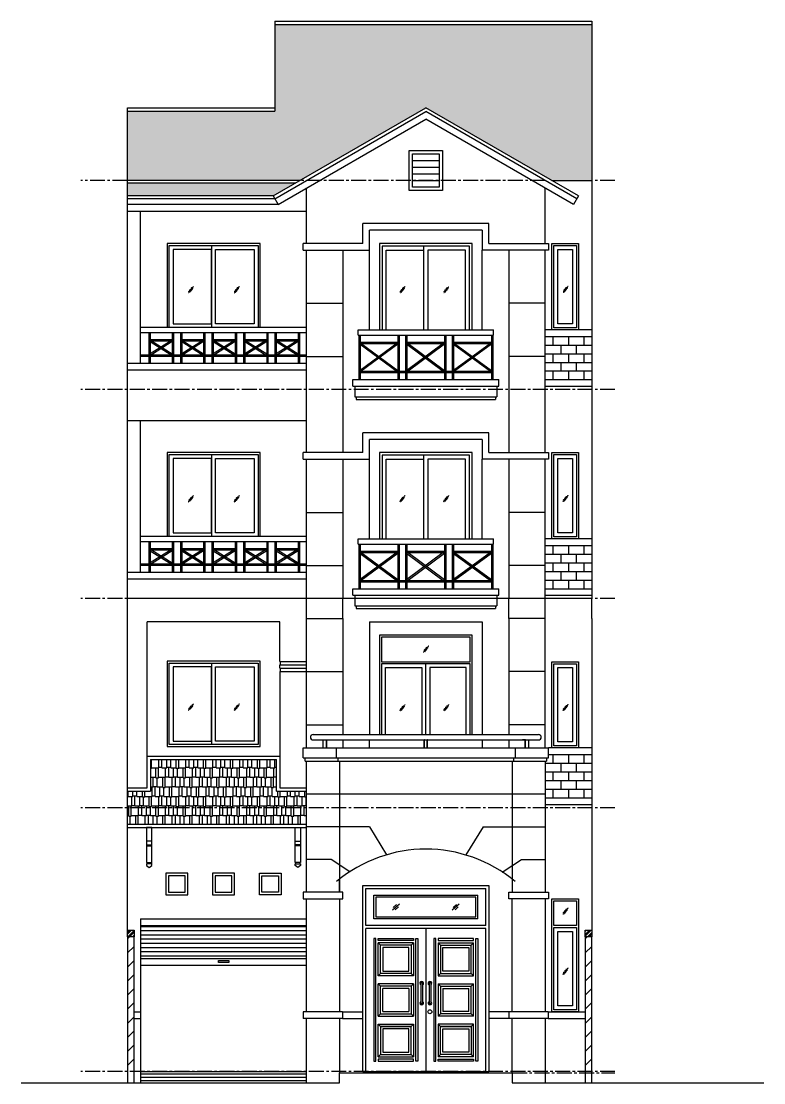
# Model space of a CAD drawing. Header units: millimetres. Extents: x 634 to 81814, y 3822 to 90754.
# Drawn here: x 70620 to 81814, y 58558 to 74553 of the extents above; entities that cross this region are included whole.
import ezdxf

# ---------------------------------------------------------------- set-up
doc = ezdxf.new("R2010")
doc.units = ezdxf.units.MM
doc.header["$MEASUREMENT"] = 0
doc.linetypes.add('CENTER2', pattern=[1.125, 0.75, -0.125, 0.125, -0.125])
doc.linetypes.add('DASHED2', pattern=[0.375, 0.25, -0.125])
for name, color, linetype in [('4L', 3, 'Continuous'), ('CUA', 40, 'Continuous'), ('HACTH', 8, 'Continuous'), ('HAT', 252, 'Continuous'), ('HAT2', 30, 'Continuous'), ('HATCH', 34, 'Continuous'), ('N-KHUAT', 8, 'DASHED2'), ('NET1', 66, 'Continuous'), ('NET4', 5, 'Continuous'), ('NETMANH', 44, 'Continuous'), ('NETTHAY', 4, 'Continuous'), ('THAY', 7, 'Continuous'), ('TUONG', 7, 'Continuous'), ('VATLIEU', 251, 'Continuous')]:
    doc.layers.add(name, color=color, linetype=linetype)
pattern_1 = [(45, (108102.093, 85152.243), (-35.35534, 35.35534), []), (45, (108102.093, 85177.243), (-35.35534, 35.35534), [])]

# ---------------------------------------------------------------- blocks, each defined once
blk = doc.blocks.new('A$C76AA6BC4')
at = {"layer": 'VATLIEU'}
for points in [[(2824, -1438), (2924, -1438), (2924, -778), (2824, -778)], [(2824, -1103), (2924, -1103), (2924, -1034), (2824, -1034)]]:
    blk.add_lwpolyline(points, close=True, dxfattribs=at)
for points in [[(2824, -1120), (2924, -1120)], [(2924, -1493), (2924, -1458), (2824, -1458), (2824, -1493)], [(2824, -1493), (2874, -1527), (2924, -1493)], [(2834, -1438), (2834, -1458)], [(2915, -1438), (2915, -1458)]]:
    blk.add_lwpolyline(points, dxfattribs=at)
blk = doc.blocks.new('dn')
at = {"layer": 'CUA', "ltscale": 3}
for p, q in [((-950, 0), (-950, 2800)), ((-950, 2800), (950, 2800)), ((-905, 2200), (-905, 2755)), ((-905, 2755), (905, 2755)), ((905, 2200), (905, 2755)), ((950, 2800), (950, 0)), ((905, 2200), (-905, 2200)), ((-905, 0), (-905, 2155)), ((905, 2155), (-905, 2155)), ((0, 2155), (0, 0)), ((905, 0), (905, 2155))]:
    blk.add_line(p, q, dxfattribs=at)
at = {"layer": 'CUA', "color": 34}
for p, q in [((-74, 1330), (-74, 1030)), ((-50, 1330), (-50, 1030)), ((50, 1330), (50, 1030)), ((74, 1330), (74, 1030))]:
    blk.add_line(p, q, dxfattribs=at)
blk.add_circle((61, 900), 29.1, dxfattribs=at)
for centre, radius, start, end in [((-62, 1330), 27.5, 295.8721, 244.1279), ((-62, 1330), 12, 0, 180), ((62, 1330), 27.5, 295.8721, 244.1279), ((62, 1330), 12, 0, 180), ((-62, 1030), 27.5, 115.8721, 64.1279), ((-62, 1030), 12, 180, 0), ((62, 1030), 27.5, 115.8721, 64.1279), ((62, 1030), 12, 180, 0)]:
    blk.add_arc(centre, radius, start, end, dxfattribs=at)
at = {"layer": 'NET1'}
for p, q in [((-782, 2300), (-782, 2655)), ((-782, 2655), (782, 2655)), ((782, 2300), (782, 2655)), ((-399, 2522), (-504, 2433)), ((-444, 2514), (-494, 2472)), ((-414, 2479), (-464, 2437)), ((504, 2522), (399, 2433)), ((460, 2514), (410, 2472)), ((489, 2479), (440, 2437)), ((782, 2300), (-782, 2300)), ((-752, 155), (-752, 2002)), ((-186, 1972), (-717, 1972)), ((-186, 1937), (-717, 1937)), ((-717, 1937), (-682, 1902)), ((-717, 1442), (-717, 1937)), ((-221, 1902), (-186, 1937)), ((-186, 1937), (-186, 1442)), ((186, 1972), (717, 1972)), ((221, 1902), (186, 1937)), ((186, 1937), (717, 1937)), ((186, 1937), (186, 1442)), ((717, 1937), (682, 1902)), ((717, 1442), (717, 1937)), ((752, 155), (752, 2002)), ((-221, 1902), (-682, 1902)), ((-682, 1477), (-682, 1902)), ((-221, 1902), (-221, 1477)), ((221, 1902), (682, 1902)), ((221, 1902), (221, 1477)), ((682, 1477), (682, 1902)), ((-717, 1442), (-682, 1477)), ((-186, 1442), (-717, 1442)), ((-221, 1477), (-682, 1477)), ((-221, 1477), (-186, 1442)), ((221, 1477), (186, 1442)), ((186, 1442), (717, 1442)), ((221, 1477), (682, 1477)), ((717, 1442), (682, 1477)), ((-186, 1322), (-717, 1322)), ((-717, 1322), (-682, 1287)), ((-717, 835), (-717, 1322)), ((-221, 1287), (-682, 1287)), ((-682, 870), (-682, 1287)), ((-221, 1287), (-186, 1322)), ((-221, 1287), (-221, 870)), ((-186, 1322), (-186, 835)), ((186, 1322), (186, 835)), ((221, 1287), (186, 1322)), ((186, 1322), (717, 1322)), ((221, 1287), (221, 870)), ((221, 1287), (682, 1287)), ((717, 1322), (682, 1287)), ((682, 870), (682, 1287)), ((717, 835), (717, 1322)), ((-256, 1252), (-647, 1252)), ((-647, 905), (-647, 1252)), ((-256, 1252), (-256, 905)), ((256, 1252), (256, 905)), ((256, 1252), (647, 1252)), ((647, 905), (647, 1252)), ((-717, 835), (-682, 870)), ((-717, 835), (-186, 835)), ((-682, 870), (-221, 870)), ((-647, 905), (-256, 905)), ((-221, 870), (-186, 835)), ((221, 870), (186, 835)), ((717, 835), (186, 835)), ((682, 870), (221, 870)), ((647, 905), (256, 905)), ((717, 835), (682, 870)), ((-717, 715), (-186, 715)), ((-717, 220), (-717, 715)), ((-717, 715), (-682, 680)), ((-682, 680), (-221, 680)), ((-221, 680), (-186, 715)), ((-186, 715), (-186, 220)), ((186, 715), (186, 220)), ((221, 680), (186, 715)), ((717, 715), (186, 715)), ((682, 680), (221, 680)), ((717, 715), (682, 680)), ((717, 220), (717, 715)), ((-717, 220), (-682, 255)), ((-717, 220), (-186, 220)), ((-682, 255), (-221, 255)), ((-221, 255), (-186, 220)), ((221, 255), (186, 220)), ((717, 220), (186, 220)), ((682, 255), (221, 255)), ((717, 220), (682, 255))]:
    blk.add_line(p, q, dxfattribs=at)
for points in [[(-752, 2330), (752, 2330), (752, 2625), (-752, 2625)], [(-752, 2002), (-782, 2002), (-782, 155), (-752, 155)], [(-717, 2002), (-186, 2002), (-186, 1972), (-717, 1972)], [(-151, 2002), (-121, 2002), (-121, 155), (-151, 155)], [(151, 2002), (121, 2002), (121, 155), (151, 155)], [(717, 2002), (186, 2002), (186, 1972), (717, 1972)], [(752, 2002), (782, 2002), (782, 155), (752, 155)], [(-647, 1512), (-256, 1512), (-256, 1867), (-647, 1867)], [(647, 1512), (256, 1512), (256, 1867), (647, 1867)], [(-682, 255), (-221, 255), (-221, 680), (-682, 680)], [(-647, 290), (-256, 290), (-256, 645), (-647, 645)], [(682, 255), (221, 255), (221, 680), (682, 680)], [(647, 290), (256, 290), (256, 645), (647, 645)], [(-717, 155), (-186, 155), (-186, 185), (-717, 185)], [(717, 155), (186, 155), (186, 185), (717, 185)]]:
    blk.add_lwpolyline(points, close=True, dxfattribs=at)

msp = doc.modelspace()

# ---------------------------------------------------------------- hatches: boundary and pattern name
at = {"layer": 'HAT', "ltscale": 3}
h = msp.add_hatch(dxfattribs=at)
h.set_pattern_fill('STEEL', color=256, scale=400, style=0)
h.set_pattern_definition(pattern_1)
h.paths.add_polyline_path([(72320.46811, 60857.86766), (72220.46811, 60857.86766), (72220.46811, 60757.86766), (72320.46811, 60757.86766)])
h = msp.add_hatch(dxfattribs=at)
h.set_pattern_fill('STEEL', color=256, scale=400, style=0)
h.set_pattern_definition(pattern_1)
h.paths.add_polyline_path([(79220.46811, 60857.86766), (79120.46811, 60857.86766), (79120.46811, 60757.86766), (79220.46811, 60757.86766)])
h = msp.add_hatch(dxfattribs=at)
h.set_pattern_fill('_USER', color=256, scale=150, angle=45, style=0, pattern_type=0)
h.set_pattern_definition([(45, (108102.1, 85152.24), (-106.066, 106.066), [])])
h.paths.add_polyline_path([(72320.46811, 60757.86766), (72220.46811, 60757.86766), (72220.46811, 58727.86766), (72320.46811, 58727.86766)])
h = msp.add_hatch(dxfattribs=at)
h.set_pattern_fill('_USER', color=256, scale=150, angle=45, style=0, pattern_type=0)
h.set_pattern_definition([(45, (115002.1, 85152.24), (-106.066, 106.066), [])])
h.paths.add_polyline_path([(79220.46811, 60757.86766), (79120.46811, 60757.86766), (79120.46811, 58727.86766), (79220.46811, 58727.86766)])
at = {"layer": 'HAT2', "ltscale": 3}
h = msp.add_hatch(dxfattribs=at)
h.set_pattern_fill('AR-RSHKE', color=256, scale=12, style=0)
h.set_pattern_definition([(0, (108102.1, 113484.24), (306, 144), [72, -60, 84, -36, 108, -48]), (0, (108174.1, 113490.24), (306, 144), [60, -228, 48, -72]), (0, (108318.1, 113475.24), (306, 144), [36, -372]), (90, (108102.09, 113484.24), (-102, 144), [138, -438]), (90, (108174.09, 113484.24), (-102, 144), [135, -441]), (90, (108234.09, 113484.24), (-102, 144), [126, -450]), (90, (108318.09, 113475.24), (-102, 144), [138, -438]), (90, (108354.09, 113475.24), (-102, 144), [138, -438]), (90, (108462.09, 113484.24), (-102, 144), [132, -444])])
h.paths.add_polyline_path([(79220.46811, 74503.11766), (74445.09311, 74503.11766), (74445.09311, 73199.61766), (72220.46811, 73199.61766), (72220.46811, 72152.86766), (74820.46811, 72152.86766), (76720.09311, 73249.61766), (78619.71811, 72152.86766), (79220.46811, 72152.86766)])
h.paths.add_polyline_path([(74749.59311, 72111.99266), (72220.46811, 72111.99266), (72220.46811, 71921.74266), (74420.09311, 71921.74266)])
h = msp.add_hatch(dxfattribs=at)
h.set_pattern_fill('AR-RSHKE', color=256, scale=12, style=0)
h.set_pattern_definition([(0, (94977.84, 26152.87), (306, 144), [72, -60, 84, -36, 108, -48]), (0, (95049.84, 26158.87), (306, 144), [60, -228, 48, -72]), (0, (95193.84, 26143.87), (306, 144), [36, -372]), (90, (94977.84, 26152.87), (-102, 144), [138, -438]), (90, (95049.84, 26152.87), (-102, 144), [135, -441]), (90, (95109.84, 26152.87), (-102, 144), [126, -450]), (90, (95193.84, 26143.87), (-102, 144), [138, -438]), (90, (95229.84, 26143.87), (-102, 144), [138, -438]), (90, (95337.84, 26152.87), (-102, 144), [132, -444])])
h.paths.add_polyline_path([(74470.46811, 63426.99266), (72570.46811, 63426.99266), (72570.46811, 62953.86766), (72220.46811, 62953.86766), (72220.46811, 62702.86766), (74920.46811, 62702.86766), (74920.46811, 62953.86766), (74470.46811, 62953.86766)])
h.paths.add_polyline_path([(74920.46811, 62702.86766), (72220.46811, 62702.86766), (72220.46811, 62453.86766), (74920.46811, 62453.86766)])

# ---------------------------------------------------------------- linework, layer by layer
at = {"layer": 'CUA'}
for p, q in [((77670.09311, 71502.86766), (75770.09311, 71502.86766)), ((75770.09311, 71202.86766), (75770.09311, 71502.86766)), ((77670.09311, 71202.86766), (77670.09311, 71502.86766)), ((75870.09311, 71102.86766), (75870.09311, 71402.86766)), ((77570.09311, 71402.86766), (75870.09311, 71402.86766)), ((77570.09311, 71402.86766), (77570.09311, 71102.86766)), ((74870.46811, 71102.86766), (74870.46811, 71202.86766)), ((75770.09311, 71202.86766), (74870.46811, 71202.86766)), ((77670.09311, 71202.86766), (78570.09311, 71202.86766)), ((78570.09311, 71202.86766), (78570.09311, 71102.86766)), ((74870.46811, 71102.86766), (75870.09311, 71102.86766)), ((76690.09311, 69902.86766), (76690.09311, 71159.86766)), ((78570.09311, 71102.86766), (77570.09311, 71102.86766)), ((77670.09311, 68352.61766), (75770.09311, 68352.61766)), ((75770.09311, 68052.61766), (75770.09311, 68352.61766)), ((77670.09311, 68052.61766), (77670.09311, 68352.61766)), ((75870.09311, 67952.61766), (75870.09311, 68252.61766)), ((77570.09311, 68252.61766), (75870.09311, 68252.61766)), ((77570.09311, 68252.61766), (77570.09311, 67952.61766)), ((74870.46811, 67952.61766), (74870.46811, 68052.61766)), ((75770.09311, 68052.61766), (74870.46811, 68052.61766)), ((76690.09311, 66752.61766), (76690.09311, 68009.61766)), ((77670.09311, 68052.61766), (78570.09311, 68052.61766)), ((78570.09311, 68052.61766), (78570.09311, 67952.61766)), ((74870.46811, 67952.61766), (75870.09311, 67952.61766)), ((78570.09311, 67952.61766), (77570.09311, 67952.61766)), ((76050.09311, 64902.86766), (77390.09311, 64902.86766)), ((76720.09311, 63806.99266), (76720.09311, 64872.86766))]:
    msp.add_line(p, q, dxfattribs=at)
at = {"layer": 'CUA', "color": 34}
for p, q in [((79220.46811, 69902.86766), (78520.09311, 69902.86766)), ((78520.09311, 69802.86766), (79220.46811, 69802.86766)), ((78520.09311, 69152.86766), (79220.46811, 69152.86766)), ((78520.09311, 69052.86766), (79220.46811, 69052.86766)), ((79220.46811, 66752.61766), (78520.09311, 66752.61766)), ((78520.09311, 66652.61766), (79220.46811, 66652.61766)), ((78520.09311, 66002.61766), (79220.46811, 66002.61766)), ((78520.09311, 65902.61766), (79220.46811, 65902.61766)), ((79220.46811, 63602.86766), (78570.09311, 63602.86766)), ((78570.09311, 63502.86766), (79220.46811, 63502.86766)), ((78520.09311, 62852.86766), (79220.46811, 62852.86766)), ((78520.09311, 62752.86766), (79220.46811, 62752.86766)), ((78562.21811, 59627.86766), (79120.46811, 59627.86766)), ((78562.21811, 59527.86766), (79120.46811, 59527.86766))]:
    msp.add_line(p, q, dxfattribs=at)
at = {"layer": 'CUA'}
for points in [[(76470.09311, 72602.86766), (76970.09311, 72602.86766), (76970.09311, 72002.86766), (76470.09311, 72002.86766)], [(76520.09311, 72552.86766), (76920.09311, 72552.86766), (76920.09311, 72052.86766), (76520.09311, 72052.86766)], [(72800.96811, 61387.86766), (73130.96811, 61387.86766), (73130.96811, 61717.86766), (72800.96811, 61717.86766)], [(72840.96811, 61427.86766), (73090.96811, 61427.86766), (73090.96811, 61677.86766), (72840.96811, 61677.86766)], [(73505.46811, 61387.86766), (73835.46811, 61387.86766), (73835.46811, 61717.86766), (73505.46811, 61717.86766)], [(73545.46811, 61427.86766), (73795.46811, 61427.86766), (73795.46811, 61677.86766), (73545.46811, 61677.86766)], [(74539.96811, 61387.86766), (74209.96811, 61387.86766), (74209.96811, 61717.86766), (74539.96811, 61717.86766)], [(74499.96811, 61427.86766), (74249.96811, 61427.86766), (74249.96811, 61677.86766), (74499.96811, 61677.86766)]]:
    msp.add_lwpolyline(points, close=True, dxfattribs=at)
at = {"layer": 'CUA', "color": 34}
for points in [[(74220.46811, 69942.86766), (74220.46811, 71202.86766), (72820.46811, 71202.86766), (72820.46811, 69942.86766)], [(72850.46811, 69942.86766), (72850.46811, 71172.86766), (74190.46811, 71172.86766), (74190.46811, 69942.86766)], [(74220.46811, 66792.61766), (74220.46811, 68052.61766), (72820.46811, 68052.61766), (72820.46811, 66792.61766)], [(72850.46811, 66792.61766), (72850.46811, 68022.61766), (74190.46811, 68022.61766), (74190.46811, 66792.61766)], [(74220.46811, 63622.86766), (74220.46811, 64912.86766), (72820.46811, 64912.86766), (72820.46811, 63622.86766), (74220.46811, 63622.86766)], [(74190.46811, 63652.86766), (72850.46811, 63652.86766), (72850.46811, 64882.86766), (74190.46811, 64882.86766), (74190.46811, 63652.86766)]]:
    msp.add_lwpolyline(points, dxfattribs=at)
at = {"layer": 'CUA'}
for points in [[(77420.09311, 69902.86766), (77420.09311, 71202.86766), (76020.09311, 71202.86766), (76020.09311, 69902.86766)], [(77380.09311, 69902.86766), (77380.09311, 71162.86766), (76060.09311, 71162.86766), (76060.09311, 69902.86766)], [(76120.09311, 69902.86766), (76120.09311, 71102.86766), (76690.09311, 71102.86766)], [(77320.09311, 69902.86766), (77320.09311, 71102.86766), (76750.09311, 71102.86766), (76750.09311, 69902.86766)], [(77420.09311, 66752.61766), (77420.09311, 68052.61766), (76020.09311, 68052.61766), (76020.09311, 66752.61766)], [(77380.09311, 66752.61766), (77380.09311, 68012.61766), (76060.09311, 68012.61766), (76060.09311, 66752.61766)], [(76120.09311, 66752.61766), (76120.09311, 67952.61766), (76690.09311, 67952.61766)], [(77320.09311, 66752.61766), (77320.09311, 67952.61766), (76750.09311, 67952.61766), (76750.09311, 66752.61766)], [(77420.09311, 63803.86766), (77420.09311, 65302.86766), (76020.09311, 65302.86766), (76020.09311, 63803.86766)], [(77390.09311, 64902.86766), (77390.09311, 65272.86766), (76050.09311, 65272.86766), (76050.09311, 64902.86766)], [(77390.09311, 63803.86766), (77390.09311, 64872.86766), (76050.09311, 64872.86766), (76050.09311, 63803.86766)], [(76110.09311, 63803.86766), (76110.09311, 64812.86766), (76660.09311, 64812.86766), (76660.09311, 63806.99266)], [(77330.09311, 63803.86766), (77330.09311, 64812.86766), (76780.09311, 64812.86766), (76780.09311, 63806.99266)]]:
    msp.add_lwpolyline(points, dxfattribs=at)
at = {"layer": 'CUA', "color": 34}
for points in [[(79020.46811, 69902.86766), (78620.46811, 69902.86766), (78620.46811, 71202.86766), (79020.46811, 71202.86766), (79020.46811, 69902.86766)], [(78650.46811, 71172.86766), (78990.46811, 71172.86766), (78990.46811, 69932.86766), (78650.46811, 69932.86766)], [(78710.46811, 71112.86766), (78930.46811, 71112.86766), (78930.46811, 69992.86766), (78710.46811, 69992.86766)], [(79020.46811, 66752.61766), (78620.46811, 66752.61766), (78620.46811, 68052.61766), (79020.46811, 68052.61766), (79020.46811, 66752.61766)], [(78650.46811, 68022.61766), (78990.46811, 68022.61766), (78990.46811, 66782.61766), (78650.46811, 66782.61766)], [(78710.46811, 67962.61766), (78930.46811, 67962.61766), (78930.46811, 66842.61766), (78710.46811, 66842.61766)], [(79020.46811, 63602.86766), (78620.46811, 63602.86766), (78620.46811, 64902.86766), (79020.46811, 64902.86766), (79020.46811, 63602.86766)], [(79020.46811, 63602.86766), (78620.46811, 63602.86766), (78620.46811, 64902.86766), (79020.46811, 64902.86766), (79020.46811, 63602.86766)], [(78650.46811, 64872.86766), (78990.46811, 64872.86766), (78990.46811, 63632.86766), (78650.46811, 63632.86766)], [(78710.46811, 64812.86766), (78930.46811, 64812.86766), (78930.46811, 63692.86766), (78710.46811, 63692.86766)], [(79020.46811, 59627.86766), (78620.46811, 59627.86766), (78620.46811, 61327.86766), (79020.46811, 61327.86766), (79020.46811, 59627.86766)], [(78650.46811, 61297.86766), (78990.46811, 61297.86766), (78990.46811, 60927.86766), (78650.46811, 60927.86766)], [(78650.46811, 60897.86766), (78990.46811, 60897.86766), (78990.46811, 59657.86766), (78650.46811, 59657.86766)], [(78710.46811, 60837.86766), (78930.46811, 60837.86766), (78930.46811, 59717.86766), (78710.46811, 59717.86766)]]:
    msp.add_lwpolyline(points, close=True, dxfattribs=at)
at = {"layer": 'HACTH', "ltscale": 200}
for p, q in [((74920.46811, 70302.86766), (75470.46811, 70302.86766)), ((78520.09311, 70302.86766), (77970.09311, 70302.86766)), ((74920.46811, 69502.86766), (75470.46811, 69502.86766)), ((78520.09311, 69502.86766), (77970.09311, 69502.86766)), ((74920.46811, 67152.61766), (75470.46811, 67152.61766)), ((78520.09311, 67152.61766), (77970.09311, 67152.61766)), ((74920.46811, 66352.61766), (75470.46811, 66352.61766)), ((78520.09311, 66352.61766), (77970.09311, 66352.61766)), ((74920.46811, 65552.86766), (75470.46811, 65552.86766)), ((78520.09311, 65552.86766), (77970.09311, 65552.86766)), ((74920.46811, 64752.86766), (75470.46811, 64752.86766)), ((78520.09311, 64752.86766), (77970.09311, 64752.86766)), ((74920.46811, 63952.86766), (75470.46811, 63952.86766)), ((78520.09311, 63952.86766), (77970.09311, 63952.86766)), ((74920.46811, 62909.86766), (78520.09311, 62909.86766)), ((75868.21811, 62415.86766), (74920.46811, 62415.86766)), ((75868.21811, 62415.86766), (76129.21811, 61993.11766)), ((77583.71811, 62415.86766), (77320.96811, 61990.24266)), ((77583.71811, 62415.86766), (78520.09311, 62415.86766)), ((75291.84311, 61921.86766), (74920.46811, 61921.86766)), ((75575.09311, 61735.74266), (75291.84311, 61921.86766)), ((77871.21811, 61732.11766), (78160.09311, 61921.86766)), ((78160.09311, 61921.86766), (78520.09311, 61921.86766)), ((72420.46811, 60914.86766), (74920.46811, 60914.86766)), ((72420.46811, 60851.36766), (74920.46811, 60851.36766)), ((72420.46811, 60787.86766), (74920.46811, 60787.86766)), ((72420.46811, 60724.36766), (74920.46811, 60724.36766)), ((72420.46811, 60660.86766), (74920.46811, 60660.86766)), ((72420.46811, 60597.36766), (74920.46811, 60597.36766)), ((72420.46811, 60533.86766), (74920.46811, 60533.86766)), ((72420.46811, 60470.36766), (74920.46811, 60470.36766))]:
    msp.add_line(p, q, dxfattribs=at)
at = {"layer": 'HACTH', "ltscale": 3}
for p, q in [((72420.46811, 58692.86766), (74920.46811, 58692.86766)), ((72420.46811, 58642.86766), (74920.46811, 58642.86766)), ((72420.46811, 58592.86766), (74920.46811, 58592.86766))]:
    msp.add_line(p, q, dxfattribs=at)
at = {"layer": 'HAT', "ltscale": 3}
for p, q in [((78636.84311, 69802.86766), (78636.84311, 69672.86766)), ((78870.34311, 69802.86766), (78870.34311, 69672.86766)), ((79103.84311, 69802.86766), (79103.84311, 69672.86766)), ((78520.09311, 69672.86766), (79220.46811, 69672.86766)), ((78753.59311, 69672.86766), (78753.59311, 69542.86766)), ((78987.09311, 69672.86766), (78987.09311, 69542.86766)), ((78520.09311, 69542.86766), (79220.46811, 69542.86766)), ((78636.84311, 69542.86766), (78636.84311, 69412.86766)), ((78870.34311, 69542.86766), (78870.34311, 69412.86766)), ((79103.84311, 69542.86766), (79103.84311, 69412.86766)), ((78520.09311, 69412.86766), (79220.46811, 69412.86766)), ((78520.09311, 69282.86766), (79220.46811, 69282.86766)), ((78636.84311, 69282.86766), (78636.84311, 69152.86766)), ((78753.59311, 69412.86766), (78753.59311, 69282.86766)), ((78870.34311, 69282.86766), (78870.34311, 69152.86766)), ((78987.09311, 69412.86766), (78987.09311, 69282.86766)), ((79103.84311, 69282.86766), (79103.84311, 69152.86766)), ((78636.84311, 66652.61766), (78636.84311, 66522.61766)), ((78870.34311, 66652.61766), (78870.34311, 66522.61766)), ((79103.84311, 66652.61766), (79103.84311, 66522.61766)), ((78520.09311, 66522.61766), (79220.46811, 66522.61766)), ((78520.09311, 66392.61766), (79220.46811, 66392.61766)), ((78636.84311, 66392.61766), (78636.84311, 66262.61766)), ((78753.59311, 66522.61766), (78753.59311, 66392.61766)), ((78870.34311, 66392.61766), (78870.34311, 66262.61766)), ((78987.09311, 66522.61766), (78987.09311, 66392.61766)), ((79103.84311, 66392.61766), (79103.84311, 66262.61766)), ((78520.09311, 66262.61766), (79220.46811, 66262.61766)), ((78753.59311, 66262.61766), (78753.59311, 66132.61766)), ((78987.09311, 66262.61766), (78987.09311, 66132.61766)), ((78520.09311, 66132.61766), (79220.46811, 66132.61766)), ((78636.84311, 66132.61766), (78636.84311, 66002.61766)), ((78870.34311, 66132.61766), (78870.34311, 66002.61766)), ((79103.84311, 66132.61766), (79103.84311, 66002.61766)), ((78636.84311, 63502.86766), (78636.84311, 63372.86766)), ((78870.34311, 63502.86766), (78870.34311, 63372.86766)), ((79103.84311, 63502.86766), (79103.84311, 63372.86766)), ((78520.09311, 63372.86766), (79220.46811, 63372.86766)), ((78753.59311, 63372.86766), (78753.59311, 63242.86766)), ((78987.09311, 63372.86766), (78987.09311, 63242.86766)), ((78520.09311, 63242.86766), (79220.46811, 63242.86766)), ((78636.84311, 63242.86766), (78636.84311, 63112.86766)), ((78870.34311, 63242.86766), (78870.34311, 63112.86766)), ((79103.84311, 63242.86766), (79103.84311, 63112.86766)), ((78520.09311, 63112.86766), (79220.46811, 63112.86766)), ((78753.59311, 63112.86766), (78753.59311, 62982.86766)), ((78987.09311, 63112.86766), (78987.09311, 62982.86766)), ((78520.09311, 62982.86766), (79220.46811, 62982.86766)), ((78636.84311, 62982.86766), (78636.84311, 62852.86766)), ((78870.34311, 62982.86766), (78870.34311, 62852.86766)), ((79103.84311, 62982.86766), (79103.84311, 62852.86766))]:
    msp.add_line(p, q, dxfattribs=at)
at = {"layer": 'HATCH', "ltscale": 200}
for p, q in [((76520.09311, 72452.86766), (76920.09311, 72452.86766)), ((76520.09311, 72352.86766), (76920.09311, 72352.86766)), ((76520.09311, 72252.86766), (76920.09311, 72252.86766)), ((76520.09311, 72152.86766), (76920.09311, 72152.86766))]:
    msp.add_line(p, q, dxfattribs=at)
at = {"layer": 'HATCH', "linetype": 'CENTER2', "ltscale": 300}
for p, q in [((72220.46811, 72152.86766), (71516.71811, 72152.86766)), ((78520.09311, 72152.86766), (74820.46811, 72152.86766)), ((79570.46811, 72152.86766), (79220.46811, 72152.86766)), ((79570.46811, 69002.86766), (71516.71811, 69002.86766)), ((79570.46811, 65852.61766), (71516.71811, 65852.61766)), ((79570.46811, 62702.86766), (71516.71811, 62702.86766)), ((79570.46811, 58727.86766), (71516.71811, 58727.86766)), ((78020.09311, 58707.86766), (79570.46811, 58707.86766))]:
    msp.add_line(p, q, dxfattribs=at)
at = {"layer": 'HATCH', "linetype": 'Continuous'}
for p, q in [((73490.46811, 71172.86766), (73490.46811, 69942.86766)), ((73490.46811, 68022.61766), (73490.46811, 66792.61766)), ((73490.46811, 64882.86766), (73490.46811, 63652.86766))]:
    msp.add_line(p, q, dxfattribs=at)
for points in [[(73490.46811, 71112.86766), (72910.46811, 71112.86766), (72910.46811, 69992.86766), (73490.46811, 69992.86766), (73490.46811, 71112.86766)], [(73550.46811, 71112.86766), (74130.46811, 71112.86766), (74130.46811, 69992.86766), (73550.46811, 69992.86766), (73550.46811, 71112.86766)], [(73490.46811, 67962.61766), (72910.46811, 67962.61766), (72910.46811, 66842.61766), (73490.46811, 66842.61766), (73490.46811, 67962.61766)], [(73550.46811, 67962.61766), (74130.46811, 67962.61766), (74130.46811, 66842.61766), (73550.46811, 66842.61766), (73550.46811, 67962.61766)], [(73490.46811, 64822.86766), (72910.46811, 64822.86766), (72910.46811, 63702.86766), (73490.46811, 63702.86766), (73490.46811, 64822.86766)], [(73550.46811, 64822.86766), (74130.46811, 64822.86766), (74130.46811, 63702.86766), (73550.46811, 63702.86766), (73550.46811, 64822.86766)]]:
    msp.add_lwpolyline(points, dxfattribs=at)
at = {"layer": 'N-KHUAT'}
for p, q in [((73142.34311, 70460.86766), (73220.46811, 70558.36766)), ((73148.34311, 70482.74266), (73197.34311, 70543.99266)), ((73832.34311, 70460.86766), (73910.46811, 70558.36766)), ((73838.34311, 70482.74266), (73887.34311, 70543.99266)), ((76330.21811, 70460.86766), (76408.34311, 70558.36766)), ((76336.21811, 70482.74266), (76385.21811, 70543.86766)), ((76990.59311, 70460.86766), (77068.84311, 70558.36766)), ((76996.59311, 70482.74266), (77045.71811, 70543.86766)), ((78788.46811, 70465.86766), (78866.59311, 70563.36766)), ((78794.46811, 70487.74266), (78843.46811, 70548.86766)), ((73161.34311, 70470.11766), (73210.34311, 70531.36766)), ((73851.34311, 70470.11766), (73900.34311, 70531.36766)), ((76349.21811, 70470.11766), (76398.21811, 70531.24266)), ((77009.59311, 70470.11766), (77058.59311, 70531.24266)), ((78807.46811, 70475.11766), (78856.46811, 70536.36766)), ((73142.34311, 67310.61766), (73220.46811, 67408.11766)), ((73148.34311, 67332.49266), (73197.34311, 67393.74266)), ((73161.34311, 67319.86766), (73210.34311, 67381.11766)), ((73832.34311, 67310.61766), (73910.46811, 67408.11766)), ((73838.34311, 67332.49266), (73887.34311, 67393.74266)), ((73851.34311, 67319.86766), (73900.34311, 67381.11766)), ((76330.21811, 67310.61766), (76408.34311, 67408.11766)), ((76336.21811, 67332.49266), (76385.21811, 67393.61766)), ((76349.21811, 67319.86766), (76398.21811, 67380.99266)), ((76990.59311, 67310.61766), (77068.84311, 67408.11766)), ((76996.59311, 67332.49266), (77045.71811, 67393.61766)), ((77009.59311, 67319.86766), (77058.59311, 67380.99266)), ((78788.46811, 67315.61766), (78866.59311, 67413.11766)), ((78794.46811, 67337.49266), (78843.46811, 67398.61766)), ((78807.46811, 67324.86766), (78856.46811, 67386.11766)), ((76684.71811, 65044.36766), (76762.96811, 65141.86766)), ((76690.71811, 65066.24266), (76739.84311, 65127.36766)), ((76703.71811, 65053.61766), (76752.71811, 65114.86766)), ((73142.34311, 64170.86766), (73220.46811, 64268.36766)), ((73148.34311, 64192.74266), (73197.34311, 64253.99266)), ((73161.34311, 64180.11766), (73210.34311, 64241.36766)), ((73832.34311, 64170.86766), (73910.46811, 64268.36766)), ((73838.34311, 64192.74266), (73887.34311, 64253.99266)), ((73851.34311, 64180.11766), (73900.34311, 64241.36766)), ((76330.21811, 64160.86766), (76408.34311, 64258.36766)), ((76336.21811, 64182.74266), (76385.21811, 64243.86766)), ((76349.21811, 64170.11766), (76398.21811, 64231.24266)), ((76990.59311, 64160.86766), (77068.84311, 64258.36766)), ((76996.59311, 64182.74266), (77045.71811, 64243.86766)), ((77009.59311, 64170.11766), (77058.59311, 64231.24266)), ((78788.46811, 64165.86766), (78866.59311, 64263.36766)), ((78794.46811, 64187.74266), (78843.46811, 64248.86766)), ((78807.46811, 64175.11766), (78856.46811, 64236.36766)), ((78788.46811, 61097.49266), (78866.59311, 61194.99266)), ((78794.46811, 61119.36766), (78843.46811, 61180.49266)), ((78807.46811, 61106.74266), (78856.46811, 61167.99266)), ((78788.46811, 60190.86766), (78866.59311, 60288.36766)), ((78794.46811, 60212.74266), (78843.46811, 60273.86766)), ((78807.46811, 60200.11766), (78856.46811, 60261.36766))]:
    msp.add_line(p, q, dxfattribs=at)
at = {"layer": 'NET4', "ltscale": 3}
msp.add_lwpolyline([(70620.21811, 58557.86766), (75420.71811, 58557.86766), (75420.71811, 58707.86766), (78020.09311, 58707.86766), (78020.09311, 58557.86766), (81814.46811, 58557.86766)], dxfattribs=at)
at = {"layer": 'NETMANH', "linetype": 'Continuous'}
for p, q in [((72545.46811, 69862.86766), (72545.46811, 69402.86766)), ((72565.46811, 69862.86766), (72565.46811, 69402.86766)), ((72565.46811, 69757.86766), (72895.46811, 69757.86766)), ((72895.46811, 69862.86766), (72895.46811, 69402.86766)), ((72915.46811, 69862.86766), (72915.46811, 69402.86766)), ((73020.46811, 69862.86766), (73020.46811, 69402.86766)), ((73020.46811, 69862.86766), (73020.46811, 69402.86766)), ((73040.46811, 69862.86766), (73040.46811, 69402.86766)), ((73040.46811, 69862.86766), (73040.46811, 69402.86766)), ((73040.46811, 69757.86766), (73370.46811, 69757.86766)), ((73370.46811, 69862.86766), (73370.46811, 69402.86766)), ((73370.46811, 69862.86766), (73370.46811, 69402.86766)), ((73390.46811, 69862.86766), (73390.46811, 69402.86766)), ((73390.46811, 69862.86766), (73390.46811, 69402.86766)), ((73495.46811, 69862.86766), (73495.46811, 69402.86766)), ((73515.46811, 69862.86766), (73515.46811, 69402.86766)), ((73515.46811, 69757.86766), (73845.46811, 69757.86766)), ((73845.46811, 69862.86766), (73845.46811, 69402.86766)), ((73845.46811, 69862.86766), (73845.46811, 69402.86766)), ((73865.46811, 69862.86766), (73865.46811, 69402.86766)), ((73865.46811, 69862.86766), (73865.46811, 69402.86766)), ((73970.46811, 69862.86766), (73970.46811, 69402.86766)), ((73990.46811, 69862.86766), (73990.46811, 69402.86766)), ((73990.46811, 69757.86766), (74320.46811, 69757.86766)), ((74320.46811, 69862.86766), (74320.46811, 69402.86766)), ((74320.46811, 69862.86766), (74320.46811, 69402.86766)), ((74340.46811, 69862.86766), (74340.46811, 69402.86766)), ((74340.46811, 69862.86766), (74340.46811, 69402.86766)), ((74445.46811, 69862.86766), (74445.46811, 69402.86766)), ((74465.46811, 69862.86766), (74465.46811, 69402.86766)), ((74465.46811, 69757.86766), (74795.46811, 69757.86766)), ((74795.46811, 69862.86766), (74795.46811, 69402.86766)), ((74815.46811, 69862.86766), (74815.46811, 69402.86766)), ((75710.09311, 69822.86766), (75710.09311, 69152.86766)), ((75730.09311, 69822.86766), (75730.09311, 69152.86766)), ((76300.09311, 69822.86766), (76300.09311, 69152.86766)), ((76320.09311, 69822.86766), (76320.09311, 69152.86766)), ((76415.09311, 69822.86766), (76415.09311, 69152.86766)), ((76435.09311, 69822.86766), (76435.09311, 69152.86766)), ((77000.09311, 69822.86766), (77000.09311, 69152.86766)), ((77020.09311, 69822.86766), (77020.09311, 69152.86766)), ((77115.09311, 69822.86766), (77115.09311, 69152.86766)), ((77135.09311, 69822.86766), (77135.09311, 69152.86766)), ((77710.09311, 69822.86766), (77710.09311, 69152.86766)), ((77730.09311, 69822.86766), (77730.09311, 69152.86766)), ((72878.46811, 69737.86766), (72565.46811, 69540.24266)), ((72565.46811, 69737.86766), (72895.46811, 69737.86766)), ((72565.46811, 69725.61766), (72878.46811, 69527.86766)), ((72582.59311, 69737.86766), (72895.46811, 69540.24266)), ((72895.46811, 69725.61766), (72582.59311, 69527.86766)), ((73353.46811, 69737.86766), (73040.46811, 69540.24266)), ((73040.46811, 69737.86766), (73370.46811, 69737.86766)), ((73040.46811, 69725.61766), (73353.46811, 69527.86766)), ((73057.59311, 69737.86766), (73370.46811, 69540.24266)), ((73370.46811, 69725.61766), (73057.59311, 69527.86766)), ((73828.46811, 69737.86766), (73515.46811, 69540.24266)), ((73515.46811, 69737.86766), (73845.46811, 69737.86766)), ((73515.46811, 69725.61766), (73828.46811, 69527.86766)), ((73532.59311, 69737.86766), (73845.46811, 69540.24266)), ((73845.46811, 69725.61766), (73532.59311, 69527.86766)), ((74303.46811, 69737.86766), (73990.46811, 69540.24266)), ((73990.46811, 69737.86766), (74320.46811, 69737.86766)), ((73990.46811, 69725.61766), (74303.46811, 69527.86766)), ((74007.59311, 69737.86766), (74320.46811, 69540.24266)), ((74320.46811, 69725.61766), (74007.59311, 69527.86766)), ((74465.46811, 69737.86766), (74795.46811, 69737.86766)), ((74778.46811, 69737.86766), (74465.46811, 69540.24266)), ((74465.46811, 69725.61766), (74778.46811, 69527.86766)), ((74482.59311, 69737.86766), (74795.46811, 69540.24266)), ((74795.46811, 69725.61766), (74482.59311, 69527.86766)), ((75730.09311, 69717.86766), (76300.09311, 69717.86766)), ((76283.09311, 69697.86766), (75730.09311, 69290.24266)), ((75730.09311, 69697.86766), (76300.09311, 69697.86766)), ((75730.09311, 69685.61766), (76283.09311, 69277.86766)), ((75747.21811, 69697.86766), (76300.09311, 69290.24266)), ((76300.09311, 69685.61766), (75747.21811, 69277.86766)), ((76435.09311, 69717.86766), (77000.09311, 69717.86766)), ((76435.09311, 69697.86766), (77000.09311, 69697.86766)), ((76983.09311, 69697.86766), (76435.09311, 69290.24266)), ((76435.09311, 69685.61766), (76983.09311, 69277.86766)), ((76452.21811, 69697.86766), (77000.09311, 69290.24266)), ((77000.09311, 69685.61766), (76452.21811, 69277.86766)), ((77135.09311, 69717.86766), (77710.09311, 69717.86766)), ((77135.09311, 69697.86766), (77710.09311, 69697.86766)), ((77693.09311, 69697.86766), (77135.09311, 69290.24266)), ((77135.09311, 69685.61766), (77693.09311, 69277.86766)), ((77152.21811, 69697.86766), (77710.09311, 69290.24266)), ((77710.09311, 69685.61766), (77152.21811, 69277.86766)), ((72420.46811, 69527.86766), (74920.46811, 69527.86766)), ((72420.46811, 69507.86766), (74920.46811, 69507.86766)), ((75730.09311, 69277.86766), (77710.09311, 69277.86766)), ((75730.09311, 69257.86766), (77710.09311, 69257.86766)), ((72545.46811, 66712.61766), (72545.46811, 66252.61766)), ((72565.46811, 66712.61766), (72565.46811, 66252.61766)), ((72895.46811, 66712.61766), (72895.46811, 66252.61766)), ((72915.46811, 66712.61766), (72915.46811, 66252.61766)), ((73020.46811, 66712.61766), (73020.46811, 66252.61766)), ((73020.46811, 66712.61766), (73020.46811, 66252.61766)), ((73040.46811, 66712.61766), (73040.46811, 66252.61766)), ((73040.46811, 66712.61766), (73040.46811, 66252.61766)), ((73370.46811, 66712.61766), (73370.46811, 66252.61766)), ((73370.46811, 66712.61766), (73370.46811, 66252.61766)), ((73390.46811, 66712.61766), (73390.46811, 66252.61766)), ((73390.46811, 66712.61766), (73390.46811, 66252.61766)), ((73495.46811, 66712.61766), (73495.46811, 66252.61766)), ((73515.46811, 66712.61766), (73515.46811, 66252.61766)), ((73845.46811, 66712.61766), (73845.46811, 66252.61766)), ((73845.46811, 66712.61766), (73845.46811, 66252.61766)), ((73865.46811, 66712.61766), (73865.46811, 66252.61766)), ((73865.46811, 66712.61766), (73865.46811, 66252.61766)), ((73970.46811, 66712.61766), (73970.46811, 66252.61766)), ((73990.46811, 66712.61766), (73990.46811, 66252.61766)), ((74320.46811, 66712.61766), (74320.46811, 66252.61766)), ((74320.46811, 66712.61766), (74320.46811, 66252.61766)), ((74340.46811, 66712.61766), (74340.46811, 66252.61766)), ((74340.46811, 66712.61766), (74340.46811, 66252.61766)), ((74445.46811, 66712.61766), (74445.46811, 66252.61766)), ((74465.46811, 66712.61766), (74465.46811, 66252.61766)), ((74795.46811, 66712.61766), (74795.46811, 66252.61766)), ((74815.46811, 66712.61766), (74815.46811, 66252.61766)), ((72565.46811, 66607.61766), (72895.46811, 66607.61766)), ((72878.46811, 66587.61766), (72565.46811, 66389.99266)), ((72565.46811, 66587.61766), (72895.46811, 66587.61766)), ((72565.46811, 66575.36766), (72878.46811, 66377.61766)), ((72582.59311, 66587.61766), (72895.46811, 66389.99266)), ((72895.46811, 66575.36766), (72582.59311, 66377.61766)), ((73040.46811, 66607.61766), (73370.46811, 66607.61766)), ((73353.46811, 66587.61766), (73040.46811, 66389.99266)), ((73040.46811, 66587.61766), (73370.46811, 66587.61766)), ((73040.46811, 66575.36766), (73353.46811, 66377.61766)), ((73057.59311, 66587.61766), (73370.46811, 66389.99266)), ((73370.46811, 66575.36766), (73057.59311, 66377.61766)), ((73515.46811, 66607.61766), (73845.46811, 66607.61766)), ((73828.46811, 66587.61766), (73515.46811, 66389.99266)), ((73515.46811, 66587.61766), (73845.46811, 66587.61766)), ((73515.46811, 66575.36766), (73828.46811, 66377.61766)), ((73532.59311, 66587.61766), (73845.46811, 66389.99266)), ((73845.46811, 66575.36766), (73532.59311, 66377.61766)), ((73990.46811, 66607.61766), (74320.46811, 66607.61766)), ((74303.46811, 66587.61766), (73990.46811, 66389.99266)), ((73990.46811, 66587.61766), (74320.46811, 66587.61766)), ((73990.46811, 66575.36766), (74303.46811, 66377.61766)), ((74007.59311, 66587.61766), (74320.46811, 66389.99266)), ((74320.46811, 66575.36766), (74007.59311, 66377.61766)), ((74465.46811, 66607.61766), (74795.46811, 66607.61766)), ((74465.46811, 66587.61766), (74795.46811, 66587.61766)), ((74778.46811, 66587.61766), (74465.46811, 66389.99266)), ((74465.46811, 66575.36766), (74778.46811, 66377.61766)), ((74482.59311, 66587.61766), (74795.46811, 66389.99266)), ((74795.46811, 66575.36766), (74482.59311, 66377.61766)), ((75710.09311, 66672.61766), (75710.09311, 66002.61766)), ((75730.09311, 66672.61766), (75730.09311, 66002.61766)), ((75730.09311, 66567.61766), (76300.09311, 66567.61766)), ((76283.09311, 66547.61766), (75730.09311, 66139.99266)), ((75730.09311, 66547.61766), (76300.09311, 66547.61766)), ((75747.21811, 66547.61766), (76300.09311, 66139.99266)), ((76300.09311, 66672.61766), (76300.09311, 66002.61766)), ((76320.09311, 66672.61766), (76320.09311, 66002.61766)), ((76415.09311, 66672.61766), (76415.09311, 66002.61766)), ((76435.09311, 66672.61766), (76435.09311, 66002.61766)), ((76435.09311, 66567.61766), (77000.09311, 66567.61766)), ((76435.09311, 66547.61766), (77000.09311, 66547.61766)), ((76983.09311, 66547.61766), (76435.09311, 66139.99266)), ((76452.21811, 66547.61766), (77000.09311, 66139.99266)), ((77000.09311, 66672.61766), (77000.09311, 66002.61766)), ((77020.09311, 66672.61766), (77020.09311, 66002.61766)), ((77115.09311, 66672.61766), (77115.09311, 66002.61766)), ((77135.09311, 66672.61766), (77135.09311, 66002.61766)), ((77135.09311, 66567.61766), (77710.09311, 66567.61766)), ((77135.09311, 66547.61766), (77710.09311, 66547.61766)), ((77693.09311, 66547.61766), (77135.09311, 66139.99266)), ((77152.21811, 66547.61766), (77710.09311, 66139.99266)), ((77710.09311, 66672.61766), (77710.09311, 66002.61766)), ((77730.09311, 66672.61766), (77730.09311, 66002.61766)), ((75730.09311, 66535.36766), (76283.09311, 66127.61766)), ((76300.09311, 66535.36766), (75747.21811, 66127.61766)), ((76435.09311, 66535.36766), (76983.09311, 66127.61766)), ((77000.09311, 66535.36766), (76452.21811, 66127.61766)), ((77135.09311, 66535.36766), (77693.09311, 66127.61766)), ((77710.09311, 66535.36766), (77152.21811, 66127.61766)), ((72420.46811, 66377.61766), (74920.46811, 66377.61766)), ((72420.46811, 66357.61766), (74920.46811, 66357.61766)), ((75730.09311, 66127.61766), (77710.09311, 66127.61766)), ((75730.09311, 66107.61766), (77710.09311, 66107.61766))]:
    msp.add_line(p, q, dxfattribs=at)
at = {"layer": 'NETMANH'}
for p, q in [((74530.46811, 64903.86766), (74920.46811, 64903.86766)), ((74530.46811, 64853.86766), (74920.46811, 64853.86766)), ((74530.46811, 64803.86766), (74920.46811, 64803.86766)), ((74530.46811, 64753.86766), (74920.46811, 64753.86766))]:
    msp.add_line(p, q, dxfattribs=at)
at = {"layer": 'NETMANH', "ltscale": 200}
for p, q in [((72420.46811, 60427.86766), (74920.46811, 60427.86766)), ((72420.46811, 60327.86766), (74920.46811, 60327.86766))]:
    msp.add_line(p, q, dxfattribs=at)
msp.add_lwpolyline([(73593.21811, 60400.61766), (73747.84311, 60400.61766), (73747.84311, 60372.24266), (73593.21811, 60372.24266)], close=True, dxfattribs=at)
at = {"layer": 'NETTHAY', "ltscale": 200}
for p, q in [((74445.09311, 74553.11766), (74445.09311, 73199.61766)), ((74445.09311, 74553.11766), (79220.46811, 74553.11766)), ((79220.46811, 74553.11766), (79220.46811, 72002.86766)), ((74445.09311, 74503.11766), (79220.46811, 74503.11766)), ((72220.46811, 73249.61766), (74445.09311, 73249.61766)), ((72220.46811, 71202.86766), (72220.46811, 73249.61766)), ((72220.46811, 73199.61766), (74445.09311, 73199.61766)), ((74820.46811, 72152.86766), (72220.46811, 72152.86766)), ((78619.71811, 72152.86766), (79220.46811, 72152.86766)), ((74749.59311, 72111.99266), (72220.46811, 72111.99266)), ((74920.09311, 71202.86766), (74920.46811, 72041.61766)), ((78520.09311, 72002.86766), (78520.09311, 72037.24266)), ((78520.09311, 71203.86766), (78520.09311, 72002.86766)), ((79220.46811, 72002.86766), (79220.46811, 68052.61766)), ((72220.46811, 71689.11766), (72220.59311, 71689.24266)), ((72220.46811, 71603.11766), (72220.46811, 71689.24266)), ((72220.46811, 71689.11766), (74920.46811, 71689.11766)), ((72220.46811, 68052.61766), (72220.46811, 71689.11766)), ((72420.46811, 69402.86766), (72420.46811, 71689.11766)), ((74920.46811, 71202.86766), (74920.46811, 71689.24266)), ((74920.46811, 68052.61766), (74920.46811, 71102.86766)), ((75470.46811, 71102.86766), (75470.59311, 68052.61766)), ((75870.09311, 69902.86766), (75870.09311, 71102.86766)), ((77570.09311, 69902.86766), (77570.09311, 71102.86766)), ((77970.09311, 71102.86766), (77970.09311, 68052.61766)), ((78520.09311, 68052.61766), (78520.09311, 71102.86766)), ((72420.46811, 69942.86766), (74920.46811, 69942.86766)), ((75700.09311, 69902.86766), (77740.09311, 69902.86766)), ((75700.09311, 69822.86766), (75700.09311, 69902.86766)), ((77740.09311, 69822.86766), (77740.09311, 69902.86766)), ((72420.46811, 69862.86766), (74920.46811, 69862.86766)), ((75700.09311, 69822.86766), (77740.09311, 69822.86766)), ((72220.46811, 69402.86766), (74920.46811, 69402.86766)), ((72220.46811, 69303.86766), (72220.46811, 69402.86766)), ((72220.46811, 69302.86766), (74920.46811, 69302.86766)), ((75620.09311, 69152.86766), (77820.46811, 69152.86766)), ((75620.09311, 69052.86766), (75620.09311, 69152.86766)), ((77820.46811, 69052.86766), (77820.46811, 69152.86766)), ((75620.09311, 69052.86766), (77820.46811, 69052.86766)), ((75650.09311, 69052.86766), (75650.09311, 68892.86766)), ((77790.46811, 69052.86766), (77790.46811, 68892.86766)), ((75650.09311, 68892.86766), (77790.46811, 68892.86766)), ((75670.09311, 68892.86766), (75670.09311, 68852.86766)), ((75670.09311, 68852.86766), (77770.09311, 68852.86766)), ((77770.09311, 68892.86766), (77770.09311, 68852.86766)), ((72220.46811, 68538.86766), (72220.59311, 68538.99266)), ((72220.46811, 68452.86766), (72220.46811, 68538.99266)), ((72220.46811, 68538.86766), (74920.46811, 68538.86766)), ((72220.46811, 65848.36766), (72220.46811, 68538.86766)), ((72420.46811, 66252.61766), (72420.46811, 68538.86766)), ((74920.46811, 68052.61766), (74920.46811, 68538.99266)), ((78520.09311, 68053.61766), (78520.09311, 68528.99266)), ((79220.46811, 68527.86766), (79220.46811, 65852.36766)), ((74920.46811, 65852.49266), (74920.46811, 67952.61766)), ((75470.46811, 67952.61766), (75470.59311, 65852.49266)), ((75870.09311, 66752.61766), (75870.09311, 67952.61766)), ((77570.09311, 66752.61766), (77570.09311, 67952.61766)), ((77970.09311, 67952.61766), (77970.09311, 65852.49266)), ((78520.09311, 65852.36766), (78520.09311, 67952.61766)), ((72420.46811, 66792.61766), (74920.46811, 66792.61766)), ((72420.46811, 66712.61766), (74920.46811, 66712.61766)), ((75700.09311, 66752.61766), (77740.09311, 66752.61766)), ((75700.09311, 66672.61766), (75700.09311, 66752.61766)), ((77740.09311, 66672.61766), (77740.09311, 66752.61766)), ((75700.09311, 66672.61766), (77740.09311, 66672.61766)), ((72220.46811, 66252.61766), (74920.46811, 66252.61766)), ((72220.46811, 66153.61766), (72220.46811, 66252.61766)), ((72220.46811, 66152.61766), (74920.46811, 66152.61766)), ((75620.09311, 66002.61766), (77820.46811, 66002.61766)), ((75620.09311, 65902.61766), (75620.09311, 66002.61766)), ((75620.09311, 65902.61766), (77820.46811, 65902.61766)), ((75650.09311, 65902.61766), (75650.09311, 65742.61766)), ((77790.46811, 65902.61766), (77790.46811, 65742.61766)), ((77820.46811, 65902.61766), (77820.46811, 66002.61766)), ((75650.09311, 65742.61766), (77790.46811, 65742.61766)), ((75670.09311, 65742.61766), (75670.09311, 65702.61766)), ((77770.09311, 65742.61766), (77770.09311, 65702.61766)), ((75670.09311, 65702.61766), (77770.09311, 65702.61766)), ((72220.46811, 60857.86766), (72220.46811, 65502.86766)), ((72520.46811, 63003.86766), (72520.46811, 65502.86766)), ((74520.46811, 65502.86766), (72520.46811, 65502.86766)), ((74520.46811, 64903.86766), (74520.46811, 65502.86766)), ((74920.46811, 63603.86766), (74920.46811, 65552.86766)), ((75470.59311, 65552.86766), (75470.46811, 63803.86766)), ((75870.09311, 65503.86766), (77570.09311, 65503.86766)), ((75870.09311, 65503.86766), (75870.09311, 63803.86766)), ((77570.09311, 65503.86766), (77570.09311, 63803.86766)), ((77970.09311, 65552.86766), (77970.09311, 63803.86766)), ((78520.09311, 63603.86766), (78520.21811, 65552.86766)), ((79220.46811, 65552.99266), (79220.46811, 60857.86766)), ((74520.46811, 64903.86766), (74530.46811, 64903.86766)), ((74520.46811, 64803.86766), (74520.46811, 64853.86766)), ((74520.46811, 64853.86766), (74530.46811, 64853.86766)), ((74520.46811, 64803.86766), (74530.46811, 64803.86766)), ((74530.46811, 64853.86766), (74530.46811, 64903.86766)), ((74530.46811, 64753.86766), (74530.46811, 64803.86766)), ((74520.46811, 64753.86766), (74530.46811, 64753.86766)), ((74520.46811, 64753.86766), (74520.46811, 63003.86766)), ((75020.46811, 63803.86766), (78420.09311, 63803.86766)), ((75020.46811, 63723.86766), (75220.46811, 63723.86766)), ((75170.46811, 63603.86766), (75170.46811, 63723.86766)), ((75220.46811, 63603.86766), (75220.46811, 63723.86766)), ((75220.46811, 63723.86766), (75225.46811, 63723.86766)), ((75225.46811, 63603.86766), (75225.46811, 63723.86766)), ((75225.46811, 63723.86766), (75265.46811, 63723.86766)), ((75270.46811, 63723.86766), (76695.09311, 63723.86766)), ((75365.46811, 63723.86766), (75370.46811, 63723.86766)), ((75370.46811, 63723.86766), (75370.46811, 63723.86766)), ((75470.46811, 63723.86766), (75470.46811, 63603.86766)), ((75870.09311, 63603.86766), (75870.09311, 63723.86766)), ((76695.09311, 63603.86766), (76695.09311, 63723.86766)), ((76695.09311, 63723.86766), (76695.09311, 63723.86766)), ((76700.09311, 63723.86766), (76695.09311, 63723.86766)), ((76700.09311, 63603.86766), (76700.09311, 63723.86766)), ((76700.09311, 63723.86766), (76740.09311, 63723.86766)), ((76740.09311, 63603.86766), (76740.09311, 63723.86766)), ((76745.09311, 63723.86766), (76740.09311, 63723.86766)), ((76745.09311, 63603.86766), (76745.09311, 63723.86766)), ((76745.09311, 63723.86766), (78270.09311, 63723.86766)), ((77570.09311, 63723.86766), (77570.09311, 63603.86766)), ((77970.09311, 63723.86766), (77970.09311, 63603.86766)), ((78215.09311, 63723.86766), (78175.09311, 63723.86766)), ((78175.09311, 63723.86766), (78270.09311, 63723.86766)), ((78175.09311, 63723.86766), (78215.09311, 63723.86766)), ((78220.09311, 63723.86766), (78215.09311, 63723.86766)), ((78215.09311, 63603.86766), (78215.09311, 63723.86766)), ((78220.09311, 63603.86766), (78220.09311, 63723.86766)), ((78220.09311, 63723.86766), (78420.09311, 63723.86766)), ((78270.09311, 63723.86766), (78270.09311, 63723.86766)), ((78270.09311, 63603.86766), (78270.09311, 63723.86766)), ((74870.46811, 63453.86766), (74870.46811, 63603.86766)), ((74870.46811, 63603.86766), (78570.09311, 63603.86766)), ((75370.71811, 63453.86766), (75370.71811, 63603.86766)), ((78070.09311, 63453.86766), (78070.09311, 63603.86766)), ((78570.09311, 63453.86766), (78570.09311, 63603.86766)), ((72520.46811, 63476.99266), (74520.46811, 63476.99266)), ((72570.46811, 63426.99266), (74470.46811, 63426.99266)), ((72570.46811, 63426.99266), (72570.46811, 62953.86766)), ((74470.46811, 62953.86766), (74470.46811, 63426.99266)), ((74870.46811, 63453.86766), (78570.09311, 63453.86766)), ((74900.46811, 63403.86766), (74900.46811, 63453.86766)), ((74900.46811, 63403.86766), (78540.09311, 63403.86766)), ((74920.46811, 61427.86766), (74920.46811, 63403.86766)), ((75400.71811, 63403.86766), (75400.71811, 63453.86766)), ((78020.09311, 63403.86766), (78020.09311, 61427.86766)), ((78040.09311, 63453.86766), (78040.09311, 63403.86766)), ((78520.09311, 63403.86766), (78520.09311, 61427.86766)), ((78540.09311, 63453.86766), (78540.09311, 63403.86766)), ((74920.46811, 61427.86766), (74920.46811, 63103.86766)), ((72220.46811, 63003.86766), (72520.46811, 63003.86766)), ((72220.46811, 62953.86766), (72570.46811, 62953.86766)), ((74470.46811, 62953.86766), (74920.46811, 62953.86766)), ((74520.46811, 63003.86766), (74920.46811, 63003.86766)), ((72220.46811, 62453.86766), (74920.46811, 62453.86766)), ((72220.46811, 62403.86766), (74920.46811, 62403.86766)), ((75420.71811, 61628.11766), (75420.71811, 61427.86766)), ((75420.71811, 61623.74266), (75420.71811, 61427.86766)), ((78020.09311, 61630.49266), (78020.09311, 61427.86766)), ((74920.46811, 59627.86766), (74920.46811, 61327.86766)), ((75420.71811, 61327.86766), (75420.71811, 59627.86766)), ((78020.09311, 59627.86766), (78020.09311, 61327.86766)), ((78520.09311, 61327.86766), (78520.09311, 59627.86766)), ((72420.46811, 61027.86766), (74920.46811, 61027.86766)), ((72420.46811, 61027.86766), (72420.46811, 58557.86766)), ((72420.46811, 60927.86766), (74920.46811, 60927.86766)), ((72320.46811, 59627.86766), (72420.46811, 59627.86766)), ((72320.46811, 59527.86766), (72420.46811, 59527.86766)), ((75462.59311, 59627.86766), (74870.46811, 59627.86766)), ((74870.46811, 59627.86766), (74870.46811, 59527.86766)), ((75462.59311, 59527.86766), (74870.46811, 59527.86766)), ((74920.46811, 58557.86766), (74920.46811, 59527.86766)), ((75420.71811, 59527.86766), (75420.71811, 58707.86766)), ((75462.59311, 59627.86766), (75462.59311, 59527.86766)), ((75462.59311, 59627.86766), (75770.09311, 59627.86766)), ((75462.59311, 59527.86766), (75770.09311, 59527.86766)), ((77970.09311, 59627.86766), (77670.09311, 59627.86766)), ((77970.09311, 59527.86766), (77670.09311, 59527.86766)), ((78562.21811, 59627.86766), (77970.09311, 59627.86766)), ((77970.09311, 59627.86766), (77970.09311, 59527.86766)), ((78562.21811, 59527.86766), (77970.09311, 59527.86766)), ((78020.09311, 58707.86766), (78020.09311, 59527.86766)), ((78520.09311, 59527.86766), (78520.09311, 58557.86766)), ((78562.21811, 59627.86766), (78562.21811, 59527.86766)), ((72420.46811, 58727.86766), (74920.46811, 58727.86766))]:
    msp.add_line(p, q, dxfattribs=at)
at = {"layer": 'NETTHAY'}
for p, q in [((72220.46811, 65502.86766), (72220.46811, 65852.74266)), ((79220.46811, 65852.61766), (72220.46811, 65852.74266)), ((74920.46811, 65552.86766), (74920.46811, 65852.74266)), ((75470.71811, 65552.86766), (75470.71811, 65852.74266)), ((77970.21811, 65552.86766), (77970.21811, 65852.61766)), ((78520.21811, 65552.86766), (78520.21811, 65852.61766)), ((79220.46811, 65552.99266), (79220.46811, 65852.74266))]:
    msp.add_line(p, q, dxfattribs=at)
at = {"layer": 'NETTHAY', "ltscale": 1000}
for p, q in [((75420.71811, 63403.86766), (75420.71811, 61427.86766)), ((75420.71811, 61427.86766), (75420.71811, 61630.61766)), ((75770.09311, 58727.86766), (77670.09311, 58727.86766))]:
    msp.add_line(p, q, dxfattribs=at)
for points in [[(74870.71811, 61427.86766), (74870.71811, 61327.86766), (75470.71811, 61327.86766), (75470.71811, 61427.86766), (74870.71811, 61427.86766)], [(78569.96811, 61427.86766), (78569.96811, 61327.86766), (77970.09311, 61327.86766), (77970.09311, 61427.86766), (78569.96811, 61427.86766)]]:
    msp.add_lwpolyline(points, dxfattribs=at)
at = {"layer": 'NETTHAY', "ltscale": 200}
for centre, radius, start, end in [((75020.46811, 63763.86766), 40, 90, 270), ((78420.09311, 63763.86766), 40, 270, 90), ((76720.34311, 59975.61766), 2102.31373, 50.194428908, 129.805571092)]:
    msp.add_arc(centre, radius, start, end, dxfattribs=at)
at = {"layer": 'THAY', "ltscale": 3}
for p, q in [((74420.09311, 71921.74266), (76720.09311, 73249.61766)), ((74445.09311, 71878.49266), (76720.09311, 73191.99266)), ((79020.09311, 71921.74266), (76720.09311, 73249.61766)), ((78995.09311, 71878.49266), (76720.09311, 73191.99266)), ((74495.09311, 71791.86766), (76720.09311, 73076.49266)), ((78945.09311, 71791.86766), (76720.09311, 73076.49266)), ((74420.09311, 71921.74266), (72220.46811, 71921.74266)), ((74445.09311, 71878.49266), (72220.46811, 71878.49266)), ((74420.09311, 71921.74266), (74495.09311, 71791.86766)), ((79020.09311, 71921.74266), (78945.09311, 71791.86766)), ((74495.09311, 71791.86766), (72220.46811, 71791.86766))]:
    msp.add_line(p, q, dxfattribs=at)
at = {"layer": 'TUONG', "ltscale": 200}
for points in [[(72220.46811, 60857.86766), (72320.46811, 60857.86766), (72320.46811, 60757.86766), (72220.46811, 60757.86766)], [(79120.46811, 60857.86766), (79220.46811, 60857.86766), (79220.46811, 60757.86766), (79120.46811, 60757.86766)]]:
    msp.add_lwpolyline(points, close=True, dxfattribs=at)
for points in [[(72220.46811, 58557.86766), (72320.46811, 58557.86766), (72320.46811, 60757.86766), (72220.46811, 60757.86766), (72220.46811, 58557.86766)], [(79120.46811, 58557.86766), (79220.46811, 58557.86766), (79220.46811, 60757.86766), (79120.46811, 60757.86766), (79120.46811, 58557.86766)]]:
    msp.add_lwpolyline(points, dxfattribs=at)

# ---------------------------------------------------------------- block references
at = {"layer": '4L', "yscale": 0.8010680907900678}
for p, xscale, zscale in [((70248.59311, 63027.24266), 0.8010680907882488, 0.8010680907882488), ((77092.46811, 63027.24266), -0.8010680907882488, 0.8010680907877168)]:
    msp.add_blockref('A$C76AA6BC4', p, dxfattribs=dict(at, xscale=xscale, zscale=zscale))
at = {"layer": 'HAT'}
msp.add_blockref('dn', (76720.09311, 58727.86766), dxfattribs=at)

doc.saveas('drawing.dxf')
